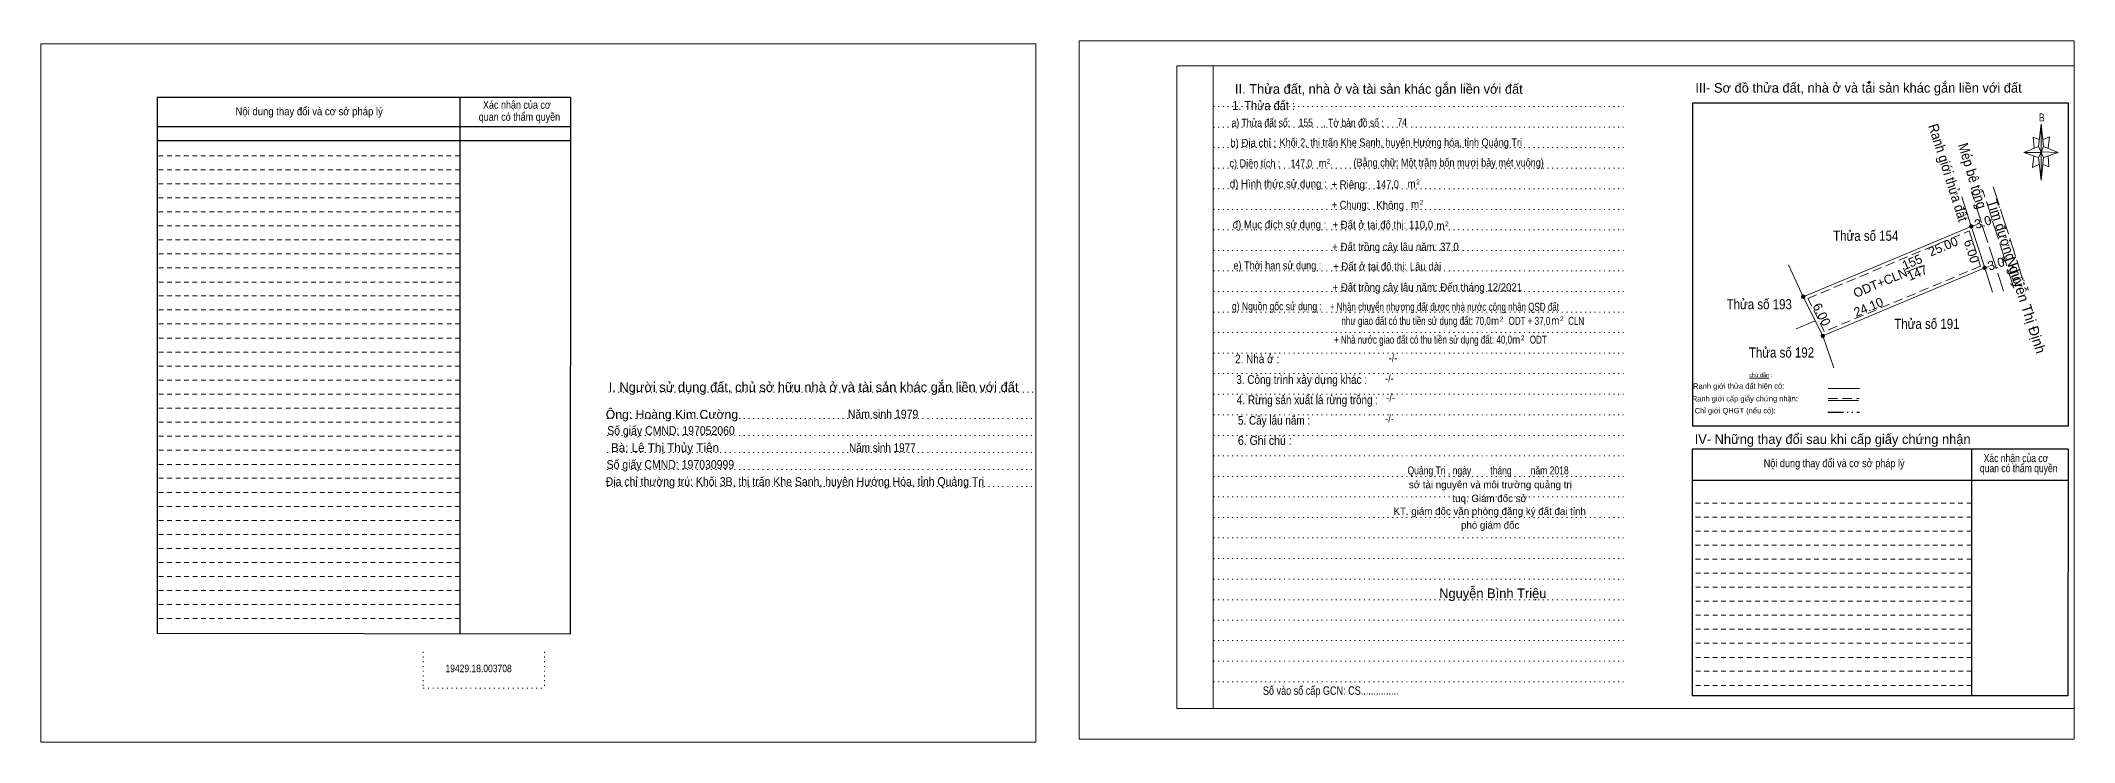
# Model space of a CAD drawing. Header units: metres. Extents: x 550732 to 551727, y 1838834 to 1839387.
# Drawn here: x 550732.2 to 551134, y 1838834.1 to 1838972.7 of the extents above; entities that cross this region are included whole.
import ezdxf
from ezdxf.enums import TextEntityAlignment as Align

# ---------------------------------------------------------------- set-up
doc = ezdxf.new("R2010")
doc.units = ezdxf.units.M
doc.header["$LTSCALE"] = 0.62
doc.header["$PDMODE"] = 32
doc.header["$PDSIZE"] = 0.31
for name, pattern in [('DASH_DOUBLE_DOT', [9.2, 5, -1.2, 0.3, -1.2, 0.3, -1.2]), ('DOTTED', [1.5, 0.3, -1.2]), ('LONG_DASHED', [7.5, 6, -1.5]), ('MEDIUM_DASHED', [4.5, 3, -1.5]), ('SHORT_DASHED', [2.7, 1.5, -1.2])]:
    doc.linetypes.add(name, pattern=pattern)
for name, color, linetype, lineweight in [('1', 7, 'DOTTED', 13), ('10', 7, 'Continuous', 13), ('2', 7, 'SHORT_DASHED', 13), ('28', 7, 'Continuous', 25), ('55', 7, 'Continuous', 13), ('8', 7, 'Continuous', 13), ('9', 7, 'Continuous', 13)]:
    doc.layers.add(name, color=color, linetype=linetype, lineweight=lineweight)
doc.layers.add('16', color=7, linetype='Continuous')
doc.layers.add('18', color=7, linetype='Continuous')

msp = doc.modelspace()

# ---------------------------------------------------------------- hatches: boundary and pattern name
at = {"layer": '9'}
for points in [[(551114.006, 1838936.0256, 1), (551113.286, 1838936.0256, 1)], [(551116.6556, 1838927.8032, 1), (551115.9356, 1838927.8032, 1)], [(551080.7996, 1838922.1152, 1), (551080.0796, 1838922.1152, 1)], [(551084.6588, 1838914.3824, 1), (551083.9388, 1838914.3824, 1)]]:
    msp.add_hatch(color=256, dxfattribs=at).paths.add_polyline_path(points)

# ---------------------------------------------------------------- linework, layer by layer
at = {"layer": '1', "linetype": 'Continuous'}
for p, q in [((550956.63, 1838967.74), (551134.01, 1838967.74)), ((550956.63, 1838967.74), (550956.63, 1838840.76)), ((551134.01, 1838967.74), (551134.01, 1838839.7)), ((550956.63, 1838840.76), (551134.01, 1838840.76))]:
    msp.add_line(p, q, dxfattribs=at)
at = {"layer": '1'}
for p, q in [((550963.82, 1838967.74), (550963.82, 1838840.76)), ((550963.82, 1838967.74), (550963.82, 1838840.76)), ((550963.89, 1838959.68), (551044.91, 1838959.68)), ((550963.89, 1838955.62), (551044.91, 1838955.62)), ((550963.89, 1838951.58), (551044.91, 1838951.58)), ((550963.89, 1838947.52), (551044.91, 1838947.52)), ((550963.89, 1838943.45), (551044.91, 1838943.45)), ((550963.89, 1838939.39), (551044.91, 1838939.39)), ((550963.89, 1838935.33), (551044.91, 1838935.33)), ((550963.89, 1838931.28), (551044.91, 1838931.28)), ((550963.89, 1838927.22), (551044.91, 1838927.22)), ((550963.89, 1838923.16), (551044.91, 1838923.16)), ((550963.89, 1838919.09), (551044.91, 1838919.09)), ((550963.89, 1838915.05), (551044.91, 1838915.05)), ((550963.89, 1838910.99), (551044.91, 1838910.99)), ((550963.89, 1838906.92), (551044.91, 1838906.92)), ((550844.39, 1838903.24), (550928.77, 1838903.24)), ((550963.89, 1838902.86), (551044.91, 1838902.86)), ((550844.12, 1838898.07), (550928.49, 1838898.07)), ((550963.89, 1838898.8), (551044.91, 1838898.8)), ((550844.12, 1838894.71), (550928.49, 1838894.71)), ((550844.12, 1838891.36), (550928.49, 1838891.36)), ((550963.89, 1838894.73), (551044.91, 1838894.73)), ((550844.12, 1838888), (550928.49, 1838888)), ((550963.89, 1838890.68), (551044.91, 1838890.68)), ((550844.12, 1838884.65), (550928.49, 1838884.65)), ((550963.89, 1838886.63), (551044.91, 1838886.63)), ((550963.89, 1838882.56), (551044.91, 1838882.56)), ((550963.89, 1838878.5), (551044.91, 1838878.5)), ((550963.89, 1838874.45), (551044.91, 1838874.45)), ((550963.89, 1838870.39), (551044.91, 1838870.39)), ((550963.89, 1838866.33), (551044.91, 1838866.33)), ((550963.89, 1838862.26), (551044.91, 1838862.26)), ((550963.89, 1838858.2), (551044.91, 1838858.2)), ((550807.76, 1838851.94), (550807.76, 1838844.74)), ((550831.7, 1838851.94), (550831.7, 1838844.74)), ((550963.89, 1838854.16), (551044.91, 1838854.16)), ((550963.89, 1838850.09), (551044.91, 1838850.09)), ((550807.76, 1838844.74), (550831.7, 1838844.74)), ((550963.89, 1838846.03), (551044.91, 1838846.03))]:
    msp.add_line(p, q, dxfattribs=at)
at = {"layer": '1', "linetype": 'Continuous'}
for points in [[(550732.15, 1838834.07), (550928.8, 1838834.07), (550928.8, 1838972.07), (550732.15, 1838972.07)], [(550732.15, 1838972.07), (550928.8, 1838972.07), (550928.8, 1838834.07), (550732.15, 1838834.07)], [(550732.15, 1838834.07), (550928.8, 1838834.07), (550928.8, 1838972.07), (550732.15, 1838972.07)], [(550937.37, 1838834.72), (551134.01, 1838834.72), (551134.01, 1838972.72), (550937.37, 1838972.72)], [(550963.82, 1838967.74), (551134.01, 1838967.74), (551134.01, 1838840.76), (550963.82, 1838840.76)]]:
    msp.add_lwpolyline(points, close=True, dxfattribs=at)
at = {"layer": '10'}
msp.add_line((551084.29, 1838914.38), (551086.49, 1838908.08), dxfattribs=at)
at = {"layer": '2', "linetype": 'Continuous', "lineweight": 25}
for p, q in [((550836.86, 1838961.49), (550755.15, 1838961.49)), ((550755.15, 1838961.49), (550755.15, 1838855.58)), ((550814.97, 1838961.49), (550815.01, 1838855.48)), ((550836.86, 1838955.7), (550755.25, 1838955.7)), ((550836.86, 1838952.92), (550755.25, 1838952.92))]:
    msp.add_line(p, q, dxfattribs=at)
at = {"layer": '2'}
for p, q in [((550814.97, 1838949.99), (550755.13, 1838949.99)), ((550814.97, 1838947.21), (550755.13, 1838947.21)), ((550814.97, 1838947.21), (550755.15, 1838947.21)), ((550814.97, 1838944.45), (550755.15, 1838944.45)), ((550814.97, 1838941.67), (550755.15, 1838941.67)), ((550814.97, 1838938.91), (550755.15, 1838938.91)), ((550814.97, 1838936.13), (550755.15, 1838936.13)), ((550814.97, 1838933.36), (550755.15, 1838933.36)), ((550814.99, 1838930.59), (550755.15, 1838930.59)), ((550814.99, 1838927.81), (550755.15, 1838927.81)), ((550814.99, 1838925.03), (550755.15, 1838925.03)), ((550814.99, 1838922.28), (550755.15, 1838922.28)), ((550814.99, 1838919.5), (550755.15, 1838919.5)), ((550814.99, 1838916.74), (550755.15, 1838916.74)), ((550814.99, 1838913.96), (550755.15, 1838913.96)), ((550814.99, 1838911.18), (550755.15, 1838911.18)), ((550814.99, 1838908.42), (550755.15, 1838908.42)), ((550814.99, 1838905.64), (550755.15, 1838905.64)), ((550814.99, 1838902.86), (550755.15, 1838902.86)), ((550814.99, 1838900.1), (550755.15, 1838900.1)), ((550814.99, 1838897.32), (550755.15, 1838897.32)), ((550814.99, 1838894.54), (550755.15, 1838894.54)), ((550815.01, 1838891.78), (550755.15, 1838891.78)), ((550815.01, 1838889), (550755.15, 1838889)), ((550815.01, 1838886.24), (550755.15, 1838886.24)), ((550815.01, 1838883.46), (550755.15, 1838883.46)), ((550815.01, 1838880.69), (550755.15, 1838880.69)), ((550815.01, 1838877.93), (550755.15, 1838877.93)), ((551113.68, 1838878.58), (551058.5, 1838878.58)), ((551113.68, 1838875.82), (551058.5, 1838875.82)), ((550815.01, 1838875.15), (550755.15, 1838875.15)), ((550815.01, 1838872.36), (550755.15, 1838872.36)), ((551113.68, 1838873.04), (551058.5, 1838873.04)), ((550815.01, 1838869.6), (550755.15, 1838869.6)), ((551113.68, 1838870.28), (551058.5, 1838870.28)), ((551113.7, 1838867.5), (551058.5, 1838867.5)), ((550815.01, 1838866.82), (550755.15, 1838866.82)), ((550815.01, 1838864.06), (550755.15, 1838864.06)), ((551113.7, 1838864.72), (551058.5, 1838864.72)), ((550815.01, 1838861.29), (550755.15, 1838861.29)), ((551113.7, 1838861.96), (551058.5, 1838861.96)), ((551113.7, 1838859.18), (551058.5, 1838859.18)), ((550815.01, 1838858.51), (550755.15, 1838858.51)), ((551113.7, 1838856.4), (551058.5, 1838856.4)), ((551113.72, 1838853.64), (551058.5, 1838853.64)), ((551113.72, 1838850.86), (551058.5, 1838850.86)), ((551113.72, 1838848.1), (551058.5, 1838848.1)), ((551113.72, 1838845.32), (551058.5, 1838845.32))]:
    msp.add_line(p, q, dxfattribs=at)
at = {"layer": '2', "linetype": 'Continuous', "lineweight": 25}
msp.add_lwpolyline([(550836.86, 1838961.49), (550836.81, 1838855.46), (550755.15, 1838855.58)], dxfattribs=at)
at = {"layer": '28'}
for p, q in [((551058.57, 1838960.4), (551058.57, 1838896.53)), ((551132.87, 1838896.53), (551058.57, 1838896.53)), ((551113.68, 1838892.03), (551113.72, 1838843.27)), ((551132.79, 1838892.03), (551132.75, 1838843.27)), ((551132.79, 1838885.84), (551058.5, 1838885.84)), ((551132.75, 1838843.27), (551058.5, 1838843.27))]:
    msp.add_line(p, q, dxfattribs=at)
at = {"layer": '28', "linetype": 'SHORT_DASHED', "lineweight": 13}
msp.add_line((551113.68, 1838881.36), (551058.5, 1838881.36), dxfattribs=at)
at = {"layer": '28'}
for points in [[(551132.87, 1838896.53), (551132.87, 1838960.4), (551058.57, 1838960.4)], [(551132.79, 1838892.03), (551058.5, 1838892.03), (551058.5, 1838843.27)]]:
    msp.add_lwpolyline(points, dxfattribs=at)
msp.add_point((551093.52, 1838964.53), dxfattribs=at)
at = {"layer": '55'}
for p, q in [((551069.83, 1838906.05), (551073.72, 1838906.03)), ((551085.34, 1838903.96), (551091.57, 1838903.96)), ((551085.4, 1838901.6), (551091.38, 1838901.6)), ((551085.4, 1838901.6), (551091.38, 1838901.6))]:
    msp.add_line(p, q, dxfattribs=at)
at = {"layer": '55', "linetype": 'MEDIUM_DASHED'}
msp.add_line((551085.38, 1838902), (551091.51, 1838902), dxfattribs=at)
at = {"layer": '55', "linetype": 'DASH_DOUBLE_DOT', "lineweight": 25}
msp.add_line((551085.3, 1838899.3), (551091.53, 1838899.3), dxfattribs=at)
at = {"layer": '8'}
for p, q in [((551126.91, 1838951.79), (551127.48, 1838956.29)), ((551127.94, 1838951.79), (551130.82, 1838950.64)), ((551126.91, 1838949.61), (551124.03, 1838950.64)), ((551127.94, 1838949.61), (551127.48, 1838945.11)), ((551128.98, 1838947.76), (551127.83, 1838948.23)), ((551128.86, 1838949.96), (551128.98, 1838947.76))]:
    msp.add_line(p, q, dxfattribs=at)
for points in [[(551127.48, 1838956.29), (551127.94, 1838951.79), (551127.48, 1838950.64)], [(551127.48, 1838950.64), (551124.03, 1838950.64), (551126.91, 1838951.79), (551127.94, 1838949.61), (551130.82, 1838950.64), (551127.48, 1838950.76)], [(551127.48, 1838950.64), (551127.48, 1838945.11), (551126.91, 1838949.61)]]:
    msp.add_lwpolyline(points, close=True, dxfattribs=at)
for points in [[(551127.48, 1838950.64), (551126.91, 1838951.79), (551124.03, 1838950.64)], [(551127.13, 1838953.17), (551125.86, 1838953.64), (551126.1, 1838951.45)], [(551127.83, 1838953.17), (551129.09, 1838953.75), (551128.86, 1838951.45)], [(551125.98, 1838949.96), (551125.75, 1838947.65), (551127.01, 1838948.23)], [(551127.48, 1838950.64), (551127.94, 1838949.61), (551130.82, 1838950.64)]]:
    msp.add_lwpolyline(points, dxfattribs=at)
at = {"layer": '9'}
for p, q in [((551113.65, 1838936.02), (551103.73, 1838931.83)), ((551114.8, 1838936.39), (551113.65, 1838936.02)), ((551117.76, 1838937.35), (551117.04, 1838937.12)), ((551103.73, 1838931.83), (551080.44, 1838922.12)), ((551080.44, 1838922.12), (551077.53, 1838928.43)), ((551100.9, 1838927.01), (551103.8, 1838928.23)), ((551116.3, 1838927.8), (551106.72, 1838923.79)), ((551117.19, 1838928.08), (551116.3, 1838927.8)), ((551117.84, 1838923.03), (551116.3, 1838927.8)), ((551120.42, 1838929.11), (551119.71, 1838928.88)), ((551106.72, 1838923.79), (551084.3, 1838914.38)), ((551084.3, 1838914.38), (551080.44, 1838922.11)), ((551079.04, 1838915.81), (551082.81, 1838917.36))]:
    msp.add_line(p, q, dxfattribs=at)
at = {"layer": '9', "linetype": 'LONG_DASHED'}
for points in [[(551118, 1838943.83), (551119.83, 1838938.08), (551122.64, 1838929.36), (551124.13, 1838924.45)], [(551120, 1838923.2), (551118.34, 1838928.43), (551115.66, 1838936.7), (551113.72, 1838942.82)], [(551122.07, 1838923.81), (551120.43, 1838929.09), (551117.75, 1838937.37), (551115.93, 1838943.1)]]:
    msp.add_lwpolyline(points, dxfattribs=at)
at = {"layer": '9'}
msp.add_lwpolyline([(551116.3, 1838927.8), (551113.63, 1838936.06), (551111.8, 1838941.83)], dxfattribs=at)
at = {"layer": '9', "linetype": 'MEDIUM_DASHED'}
msp.add_lwpolyline([(551113.24, 1838935.14), (551115.48, 1838928.17), (551084.61, 1838915.24), (551081.34, 1838921.77)], close=True, dxfattribs=at)
at = {"layer": '9'}
for centre in [(551113.646, 1838936.0256), (551116.2956, 1838927.8032), (551080.4396, 1838922.1152), (551084.2988, 1838914.3824)]:
    msp.add_circle(centre, 0.36, dxfattribs=at)

# ---------------------------------------------------------------- texts
at = {"layer": '16'}
msp.add_text('Nguyễn Thị Định', height=2, rotation=287.907, dxfattribs=at).set_placement((551123.4718, 1838920.1875), align=Align.CENTER)
at = {"layer": '18'}
for s, height, p in [('II. Thửa đất, nhà ở và tài sản khác gắn liền với đất', 1.9, (550996.58, 1838962.23)), ('I. Người sử dụng đất, chủ sở hữu nhà ở và tài sản khác gắn liền với đất', 1.9, (550884.875, 1838903.31)), ('sở tài nguyên và môi trường quảng trị', 1.436, (551018.615, 1838884.29)), ('KT. giám đốc văn phòng đăng ký đất đai tỉnh', 1.436, (551018.48, 1838879.02)), ('tuq. Giám đốc sở', 1.436, (551018.485, 1838881.56)), ('phó giám đốc', 1.436, (551018.585, 1838876.28)), ('Nguyễn Bình Triệu', 1.9, (551019.095, 1838862.57))]:
    msp.add_text(s, height=height, dxfattribs=at).set_placement(p, align=Align.CENTER)
for s, height, width, p in [('1. Thửa đất :', 1.8, 0.9, (550973.795, 1838959)), ('a) Thửa đất số:              , Tờ bản đồ số : ', 1.581, 0.8, (550982.74, 1838955.71)), ('155', 1.58, 0.8, (550982.145, 1838955.75)), ('74', 1.58, 0.8, (551001.19, 1838955.82)), ('b) Địa chỉ : ', 1.581, 0.9, (550972.02, 1838951.74)), ('Khối 2, thị trấn Khe Sanh, huyện Hướng hóa, tỉnh Quảng Trị', 1.58, 0.85, (551000.905, 1838951.82)), ('c) Diện tích :                                                   ', 1.581, 0.85, (550984.835, 1838947.69)), ('147,0', 1.58, 0.8, (550981.27, 1838947.66)), (' m', 1.581, 0.85, (550985.215, 1838947.74)), ('2', 0.9583, 0.75, (550986.63, 1838948.42)), ('(Bằng chữ: Một trăm bốn mươi bảy mét vuông)', 1.58, 0.85, (551010.37, 1838947.84)), ('d) Hình thức sử dụng :', 1.581, 0.9, (550976.705, 1838943.67)), ('+ Riêng: ', 1.581, 0.9, (550991.04, 1838943.52)), ('147,0', 1.58, 0.85, (550998.285, 1838943.56)), (' m', 1.581, 0.9, (551002.78, 1838943.66)), ('2', 0.9582, 0.8, (551004.33, 1838944.33)), ('       + Chung:', 1.581, 0.85, (550989.225, 1838939.51)), ('Không', 1.581, 0.9, (550998.825, 1838939.45)), (' m', 1.581, 0.9, (551003.47, 1838939.61)), ('2', 0.9582, 0.8, (551005.02, 1838940.3)), ('đ) Mục đích sử dụng :', 1.581, 0.9, (550976.955, 1838935.61)), ('+ Đất ở tại đô thị: 110,0', 1.58, 0.9, (550997.35, 1838935.57)), (' m', 1.581, 0.9, (551008.49, 1838935.39)), ('2', 0.9582, 0.8, (551010.04, 1838936.06)), ('+ Đất trồng cây lâu năm: 37,0', 1.58, 0.9, (550999.86, 1838931.2)), ('e) Thời hạn sử dụng :', 1.581, 0.85, (550976.53, 1838927.52)), ('+ Đất ở tại đô thị: Lâu dài', 1.58, 0.9, (550998.225, 1838927.32)), ('+ Đất trồng cây lâu năm: Đến tháng 12/2021', 1.58, 0.9, (551006.155, 1838923.2)), ('g) Nguồn gốc sử dụng :', 1.581, 0.8, (550976.44, 1838919.45)), ('+ Nhận chuyển nhượng đất được nhà nước công nhận QSD đất ', 1.58, 0.75, (551009.755, 1838919.34)), ('như giao đất có thu tiền sử dụng đất: 70,0        ODT + 37,0        CLN', 1.58, 0.75, (551013.165, 1838916.56)), (' m', 1.581, 0.9, (551019.29, 1838916.57)), ('2', 0.9582, 0.8, (551020.84, 1838917.24)), (' m', 1.581, 0.9, (551031.19, 1838916.63)), ('2', 0.9582, 0.8, (551032.74, 1838917.3)), ('+ Nhà nước giao đất có thu tiền sử dụng đất: 40,0        ODT', 1.58, 0.75, (551008.735, 1838912.85)), (' m', 1.581, 0.9, (551023.45, 1838912.85)), ('2', 0.9582, 0.8, (551025, 1838913.52)), ('2. Nhà ở :', 1.725, 0.85, (550972.52, 1838908.98)), ('3. Công trình xây dựng khác :', 1.725, 0.85, (550981.325, 1838904.9)), ('4. Rừng sản xuất là rừng trồng :', 1.725, 0.85, (550982.47, 1838900.89)), ('5. Cây lâu năm :', 1.725, 0.85, (550975.875, 1838896.84)), ('6. Ghi chú :', 1.725, 0.9, (550974.035, 1838892.85)), ('Quảng Trị , ngày        tháng        năm 2018', 1.58, 0.8, (551018.17, 1838887.01)), ('19429.18.003708', 1.48, 0.85, (550818.685, 1838847.93)), ('Số vào sổ cấp GCN: CS...............', 1.676, 0.8, (550987.075, 1838843.46))]:
    msp.add_text(s, height=height, dxfattribs=dict(at, width=width)).set_placement(p, align=Align.CENTER)
at = {"layer": '2'}
for s, width, p in [('Nội dung thay đổi và cơ sở pháp lý', 0.9, (550785.21, 1838957.98)), ('Nội dung thay đổi và cơ sở pháp lý', 0.9, (550785.21, 1838957.98)), ('Xác nhận của cơ', 0.85, (550826.25, 1838959.27)), ('Xác nhận của cơ', 0.85, (550826.25, 1838959.27)), (' quan có thẩm quyền', 0.85, (550826.51, 1838956.89)), (' quan có thẩm quyền', 0.85, (550826.51, 1838956.89))]:
    msp.add_text(s, height=1.562, dxfattribs=dict(at, width=width)).set_placement(p, align=Align.CENTER)
at = {"layer": '28'}
for s, height, p in [('III- Sơ đồ thửa đất, nhà ở và tài sản khác gắn liền với đất', 1.9, (551091.365, 1838962.45)), ('Bà: Lê Thị Thủy Tiên', 1.72, (550855.51, 1838891.45)), ('IV- Những thay đổi sau khi cấp giấy chứng nhận', 1.9, (551086.25, 1838893.03))]:
    msp.add_text(s, height=height, dxfattribs=at).set_placement(p, align=Align.CENTER)
for s, height, width, p in [('-/-', 1.581, 0.85, (550999.38, 1838909.22)), ('-/-', 1.581, 0.85, (550998.67, 1838905.21)), ('Ông: Hoàng Kim Cường', 1.72, 1.05, (550856.89, 1838898.02)), ('Năm sinh 1979', 1.72, 0.9, (550898.61, 1838898.08)), ('-/-', 1.581, 0.85, (550998.92, 1838901.44)), ('Số giấy CMND: 197052060', 1.72, 0.9, (550856.705, 1838894.82)), ('-/-', 1.581, 0.85, (550998.7, 1838897.28)), ('Năm sinh 1977', 1.72, 0.85, (550898.475, 1838891.44)), ('Số giấy CMND: 197030999', 1.72, 0.9, (550856.58, 1838888.12)), ('Nội dung thay đổi và cơ sở pháp lý', 1.581, 0.85, (551086.55, 1838888.44)), (' quan có thẩm quyền', 1.581, 0.8, (551122.785, 1838887.45)), ('Xác nhận của cơ', 1.581, 0.8, (551122.475, 1838889.44)), ('Địa chỉ thường trú: Khối 3B, thị trấn Khe Sanh, huyện Hướng Hóa, tỉnh Quảng Trị', 1.72, 0.9, (550881.185, 1838884.74))]:
    msp.add_text(s, height=height, dxfattribs=dict(at, width=width)).set_placement(p, align=Align.CENTER)
at = {"layer": '55', "width": 0.9}
for s, height, p in [('Ranh giới thửa đất hiện có:', 1.083, (551067.6788, 1838903.9368)), ('Ranh giới cấp giấy chứng nhận:', 1.072, (551068.9088, 1838901.4396)), ('Chỉ giới QHGT (nếu có):', 1.078, (551067.0038, 1838899.0755))]:
    msp.add_text(s, height=height, rotation=0.127, dxfattribs=at).set_placement(p, align=Align.CENTER)
at = {"layer": '55'}
msp.add_text('chú dẫn :', height=0.7975, rotation=359.976, dxfattribs=at).set_placement((551072.0398, 1838906.2589), align=Align.CENTER)
at = {"layer": '8', "width": 0.8}
msp.add_text('B', height=1.587, dxfattribs=at).set_placement((551127.575, 1838956.75), align=Align.CENTER)
at = {"layer": '9'}
for s, rotation, width, p in [('Ranh giới thửa đất', 287.622, 0.9, (551108.1382, 1838946.3377)), ('Mép bê tông', 286.859, 0.9, (551112.938, 1838945.74)), ('Tim đường khối', 287.907, 0.95, (551119.5246, 1838932.4525))]:
    msp.add_text(s, height=2, rotation=rotation, dxfattribs=dict(at, width=width)).set_placement(p, align=Align.CENTER)
for s, rotation, p in [('3.0', 17.907, (551116.2183, 1838935.9926)), ('25.00', 22.75, (551108.432, 1838931.2182)), ('6.00', 287.861, (551112.8602, 1838930.836)), ('ODT+CLN', 22.878, (551096.0101, 1838924.0596)), ('155', 22.878, (551102.3151, 1838928.1481)), ('147', 22.878, (551103.3251, 1838926.0081)), ('3.0', 17.608, (551118.8128, 1838927.7614)), ('6.00', 296.565, (551083.2863, 1838918.2175)), ('24.10', 22.755, (551093.6819, 1838919.2585))]:
    msp.add_text(s, height=1.8, rotation=rotation, dxfattribs=at).set_placement(p, align=Align.CENTER)
at = {"layer": '9', "width": 0.85}
for s, p in [('Thửa số 154', (551092.8, 1838933.17)), ('Thửa số 193', (551071.745, 1838919.64)), ('Thửa số 191', (551104.88, 1838915.77)), ('Thửa số 192', (551076.145, 1838910.1))]:
    msp.add_text(s, height=2, dxfattribs=at).set_placement(p, align=Align.CENTER)

doc.saveas('drawing.dxf')
